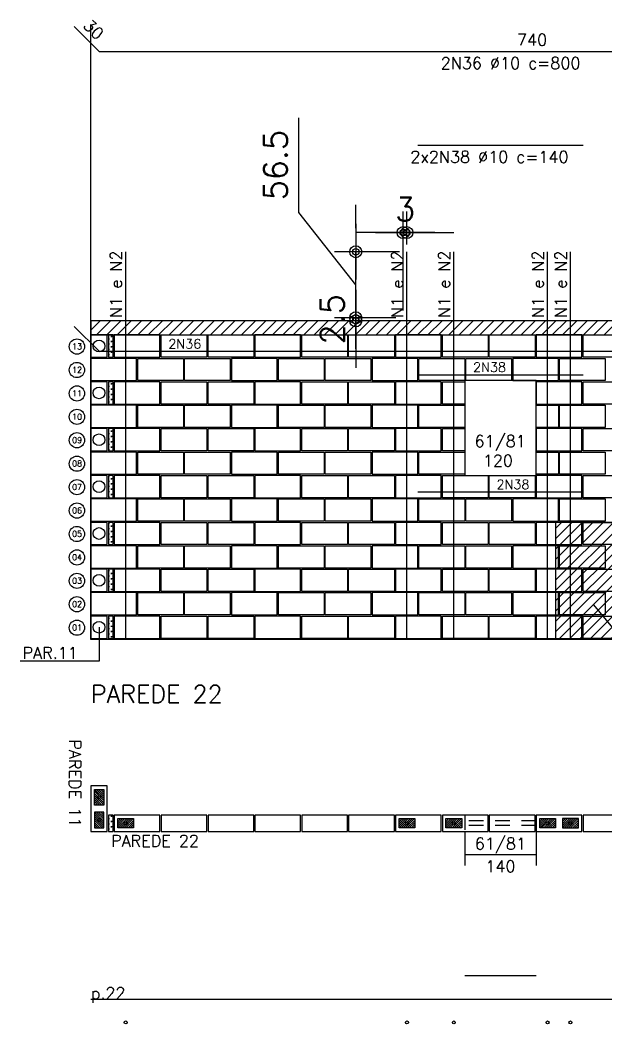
# Model space of a CAD drawing. Header units: metres. Extents: x -96 to 15, y -5 to 9.
# Drawn here: x -46.84 to -41.84, y -1.25 to 7.32 of the extents above; entities that cross this region are included whole.
import ezdxf
from ezdxf.enums import TextEntityAlignment as Align

# ---------------------------------------------------------------- set-up
doc = ezdxf.new("R2010")
doc.units = ezdxf.units.M
doc.header["$LTSCALE"] = 0.5
doc.header["$MEASUREMENT"] = 0
doc.header["$PDMODE"] = 34
doc.header["$PDSIZE"] = 0.1
doc.linetypes.add('HIDDEN', pattern=[0.375, 0.25, -0.125])
doc.layers.get('0').update_dxf_attribs({"linetype": 'CONTINUOUS'})
doc.layers.get('DEFPOINTS').update_dxf_attribs({"linetype": 'CONTINUOUS'})
for name, color, linetype in [('ALV01', 2, 'CONTINUOUS'), ('AUX00', 7, 'CONTINUOUS'), ('AUX01', 1, 'CONTINUOUS'), ('B04', 6, 'CONTINUOUS'), ('B19', 3, 'CONTINUOUS'), ('B39', 2, 'CONTINUOUS'), ('B39C', 5, 'CONTINUOUS'), ('B90°', 116, 'CONTINUOUS'), ('BLOCO-E', 2, 'CONTINUOUS'), ('BLOCO-I', 3, 'CONTINUOUS'), ('BLOCOS-E', 2, 'CONTINUOUS'), ('BP', 116, 'CONTINUOUS'), ('ESQ02', 172, 'CONTINUOUS'), ('ESQ03', 180, 'CONTINUOUS'), ('ESQUADRIAS', 5, 'HIDDEN'), ('FERRO_CANALETA', 4, 'CONTINUOUS'), ('FERRO_GROUTE', 4, 'CONTINUOUS'), ('GROUTE01', 6, 'CONTINUOUS'), ('H04', 9, 'CONTINUOUS'), ('HATCH', 7, 'CONTINUOUS'), ('HATCHLAJE', 251, 'HIDDEN'), ('TXPR', 3, 'CONTINUOUS'), ('TXPR02', 3, 'CONTINUOUS'), ('TXT02', 2, 'CONTINUOUS'), ('TXT05', 4, 'CONTINUOUS'), ('VIG02', 3, 'CONTINUOUS')]:
    doc.layers.add(name, color=color, linetype=linetype)
doc.styles.add('ROMANS', font='romans.shx')
doc.styles.add('SIMPLEX', font='SIMPLEX')
doc.dimstyles.get("Standard").update_dxf_attribs({"dimscale": 0, "dimtxt": 0.2, "dimasz": 0.2, "dimexe": 0.18, "dimexo": 0.0625, "dimgap": 0.1, "dimtad": 1, "dimdec": 1, "dimlfac": 100, "dimrnd": 0.5, "dimzin": 13, "dimdsep": 46, "dimtxsty": 'ROMANS', "dimblk1": 'DE2', "dimblk2": 'DE2', "dimsah": 1, "dimcen": 0.1, "dimclrt": 3, "dimadec": 0, "dimazin": 0, "dimtfac": 1, "dimtix": 1, "dimtofl": 0, "dimtmove": 0, "dimatfit": 3, "dimldrblk": 'DE2', "dimfxl": 0, "dimtolj": 1, "dimtzin": 13, "dimarcsym": 0})
pattern_1 = [(360, (9.124238, 13.820944), (0.02250224, 0.02250224), [0.01125112, -0.03375336]), (90, (9.129863, 13.815318), (-0.02250224, 0.02250224), [0.01125112, -0.03375336])]
pattern_2 = [(315, (-70.621083, -42.534448), (0.0088388348, 0.0088388348), [])]
pattern_3 = [(45, (0.883422, -23.998318), (-0.0088388348, 0.0088388348), [])]
pattern_4 = [(45, (-69.101895, 0.44987), (-0.04419417, 0.04419417), [])]

# ---------------------------------------------------------------- blocks, each defined once
blk = doc.blocks.new('*U35')
at = {"layer": 'AUX01'}
for p, q in [((0, 0.61), (0.29, 0.61)), ((0.2, 0.61), (0.2, 0)), ((0, 0), (0.29, 0))]:
    blk.add_line(p, q, dxfattribs=at)
at = {"layer": 'ESQUADRIAS'}
for p, q in [((-0.14, 0.61), (0, 0.61)), ((-0.09, 0.61), (-0.09, 0)), ((-0.05, 0.61), (-0.05, 0)), ((-0.14, 0), (0, 0))]:
    blk.add_line(p, q, dxfattribs=at)
at = {"layer": 'TXT02', "style": 'ROMANS'}
blk.add_attdef('LARG/ALT', text='', height=0.1, rotation=90, dxfattribs=at).set_placement((0.1833, 0.305), align=Align.BOTTOM_CENTER)
blk.add_attdef('PEIT', text='', height=0.1, rotation=90, dxfattribs=at).set_placement((0.2475, 0.305), align=Align.TOP_CENTER)
blk = doc.blocks.new('BE-14X04')
at = {"layer": 'H04'}
h = blk.add_hatch(dxfattribs=at)
h.set_pattern_fill('CROSS', color=256, scale=0.090009, style=0)
h.set_pattern_definition(pattern_1)
h.paths.add_polyline_path([(-0.04, 0), (0, 0), (0, 0.14), (-0.04, 0.14)])
at = {"layer": 'B04'}
blk.add_lwpolyline([(0, 0), (-0.04, 0), (-0.04, 0.14), (0, 0.14)], close=True, dxfattribs=at)
blk = doc.blocks.new('BE-14X04-VISTA')
at = {"layer": 'H04'}
h = blk.add_hatch(dxfattribs=at)
h.set_pattern_fill('CROSS', color=256, scale=0.090009, style=0)
h.set_pattern_definition(pattern_1)
h.paths.add_polyline_path([(-0.04, 0), (0, 0), (0, 0.19), (-0.04, 0.19)])
at = {"layer": 'B04'}
blk.add_lwpolyline([(0, 0), (-0.04, 0), (-0.04, 0.19), (0, 0.19)], close=True, dxfattribs=at)
blk = doc.blocks.new('BP')
at = {"layer": 'BP'}
blk.add_lwpolyline([(0, 0), (0.14, 0), (0.14, 0.19), (0, 0.19)], close=True, dxfattribs=at)
blk.add_circle((0.07, 0.095), 0.05, dxfattribs=at)
blk = doc.blocks.new('DE2')
blk.add_line((-1.188, 0), (1.188, 0))
at = {"color": 2}
for radius in [0.256, 0.138]:
    blk.add_circle((0, 0), radius, dxfattribs=at)
blk = doc.blocks.new('*D63')
at = {"layer": 'DEFPOINTS', "color": 0}
for p in [(-43.9715, 4.7499), (-43.5667, 4.7763), (-43.5667, 4.7499)]:
    blk.add_point(p, dxfattribs=at)
at = {"layer": 'ESQ03', "color": 0, "lineweight": -2}
for p, q in [((-43.9715, 4.9763), (-43.9715, 5.1763)), ((-43.6292, 4.7763), (-44.1515, 4.7763)), ((-43.6292, 4.7499), (-44.1515, 4.7499)), ((-43.9715, 4.5499), (-43.9715, 4.3499))]:
    blk.add_line(p, q, dxfattribs=at)
at = {"layer": 'ESQ03', "color": 0, "lineweight": -2, "xscale": 0.2, "yscale": 0.2, "zscale": 0.2}
for p, rotation in [((-43.9715, 4.7763), 270), ((-43.9715, 4.7499), 90)]:
    blk.add_blockref('DE2', p, dxfattribs=dict(at, rotation=rotation))
at = {"layer": 'ESQ03', "color": 3, "insert": (-44.1715, 4.7631), "char_height": 0.2, "attachment_point": 5, "rotation": 90, "style": 'ROMANS'}
blk.add_mtext('\\A1;2.5', dxfattribs=at)
blk = doc.blocks.new('*D64')
at = {"layer": 'DEFPOINTS', "color": 0}
for p in [(-43.5667, 5.5031), (-43.5344, 5.3399), (-43.5667, 4.7763)]:
    blk.add_point(p, dxfattribs=at)
at = {"layer": 'ESQ03', "color": 0, "lineweight": -2}
for p, q in [((-43.5667, 4.8388), (-43.5667, 5.6831)), ((-43.5344, 5.4024), (-43.5344, 5.6831)), ((-43.7667, 5.5031), (-43.9667, 5.5031)), ((-43.3344, 5.5031), (-43.1344, 5.5031))]:
    blk.add_line(p, q, dxfattribs=at)
at = {"layer": 'ESQ03', "color": 0, "lineweight": -2, "xscale": 0.2, "yscale": 0.2, "zscale": 0.2}
blk.add_blockref('DE2', (-43.5667, 5.5031), dxfattribs=at)
at = {"layer": 'ESQ03', "color": 0, "lineweight": -2, "xscale": 0.2, "yscale": 0.2, "zscale": 0.2, "rotation": 180}
blk.add_blockref('DE2', (-43.5344, 5.5031), dxfattribs=at)
at = {"layer": 'ESQ03', "color": 3, "insert": (-43.5505, 5.7031), "char_height": 0.2, "attachment_point": 5, "style": 'ROMANS'}
blk.add_mtext('\\A1;3', dxfattribs=at)
blk = doc.blocks.new('*D65')
at = {"layer": 'DEFPOINTS', "color": 0}
for p in [(-43.9715, 5.3399), (-43.5344, 5.3399), (-43.5667, 4.7763)]:
    blk.add_point(p, dxfattribs=at)
at = {"layer": 'ESQ03', "color": 0, "lineweight": -2}
for p, q in [((-44.4561, 5.6749), (-44.4561, 6.4844)), ((-43.9715, 5.0581), (-44.4561, 5.6749)), ((-43.9715, 5.5399), (-43.9715, 5.7399)), ((-43.5969, 5.3399), (-44.1515, 5.3399)), ((-43.9715, 4.7763), (-43.9715, 5.3399)), ((-43.6292, 4.7763), (-44.1515, 4.7763)), ((-43.9715, 4.5763), (-43.9715, 4.3763))]:
    blk.add_line(p, q, dxfattribs=at)
at = {"layer": 'ESQ03', "color": 0, "lineweight": -2, "xscale": 0.2, "yscale": 0.2, "zscale": 0.2}
for p, rotation in [((-43.9715, 5.3399), 270), ((-43.9715, 4.7763), 90)]:
    blk.add_blockref('DE2', p, dxfattribs=dict(at, rotation=rotation))
at = {"layer": 'ESQ03', "color": 3, "insert": (-44.6561, 6.0796), "char_height": 0.2, "attachment_point": 5, "rotation": 90, "style": 'ROMANS'}
blk.add_mtext('\\A1;56.5', dxfattribs=at)

msp = doc.modelspace()

# ---------------------------------------------------------------- hatches: boundary and pattern name
at = {"layer": 'AUX00'}
h = msp.add_hatch(dxfattribs=at)
h.set_pattern_fill('ANSI31', scale=0.1, angle=-90, style=0)
h.set_pattern_definition(pattern_2)
h.paths.add_polyline_path([(-46.2019, 0.6159), (-46.2019, 0.7509), (-46.1219, 0.7509), (-46.1219, 0.6159)])
h = msp.add_hatch(dxfattribs=at)
h.set_pattern_fill('ANSI31', scale=0.1, angle=-90, style=0)
h.set_pattern_definition(pattern_2)
h.paths.add_polyline_path([(-46.1219, 0.5559), (-46.2019, 0.5559), (-46.2019, 0.4209), (-46.1219, 0.4209)])
h = msp.add_hatch(dxfattribs=at)
h.set_pattern_fill('ANSI31', scale=0.1, style=0)
h.set_pattern_definition([(45, (-2.716578, -23.998318), (-0.0088388348, 0.0088388348), [])])
h.paths.add_polyline_path([(-45.8669, 0.5009), (-45.8669, 0.4209), (-46.0019, 0.4209), (-46.0019, 0.5009)])
h = msp.add_hatch(dxfattribs=at)
h.set_pattern_fill('ANSI31', scale=0.1, style=0)
h.set_pattern_definition([(45, (-0.316578, -23.998318), (-0.0088388348, 0.0088388348), [])])
h.paths.add_polyline_path([(-43.4669, 0.5009), (-43.4669, 0.4209), (-43.6019, 0.4209), (-43.6019, 0.5009)])
h = msp.add_hatch(dxfattribs=at)
h.set_pattern_fill('ANSI31', scale=0.1, style=0)
h.set_pattern_definition([(45, (0.083422, -23.998318), (-0.0088388348, 0.0088388348), [])])
h.paths.add_polyline_path([(-43.0669, 0.5009), (-43.0669, 0.4209), (-43.2019, 0.4209), (-43.2019, 0.5009)])
h = msp.add_hatch(dxfattribs=at)
h.set_pattern_fill('ANSI31', scale=0.1, style=0)
h.set_pattern_definition(pattern_3)
h.paths.add_polyline_path([(-42.2669, 0.5009), (-42.2669, 0.4209), (-42.4019, 0.4209), (-42.4019, 0.5009)])
h = msp.add_hatch(dxfattribs=at)
h.set_pattern_fill('ANSI31', scale=0.1, style=0)
h.set_pattern_definition(pattern_3)
h.paths.add_polyline_path([(-42.2069, 0.4209), (-42.0719, 0.4209), (-42.0719, 0.5009), (-42.2069, 0.5009)])
at = {"layer": 'HATCH'}
h = msp.add_hatch(dxfattribs=at)
h.set_pattern_fill('ANSI31', color=256, scale=0.5, style=0)
h.set_pattern_definition(pattern_4)
h.paths.add_polyline_path([(-40.2319, 3.0299), (-40.2319, 2.0399), (-38.4921, 2.0399), (-38.4921, 3.0299)])
h.paths.add_polyline_path([(-41.0419, 3.0299), (-42.2669, 3.0299), (-42.2669, 2.0399), (-41.0419, 2.0399)])
at = {"layer": 'HATCHLAJE'}
h = msp.add_hatch(dxfattribs=at)
h.set_pattern_fill('ANSI31', color=256, scale=0.5)
h.set_pattern_definition(pattern_4)
h.paths.add_polyline_path([(-31.0919, 4.7499), (-46.2319, 4.7499), (-46.2319, 4.6299), (-31.0919, 4.6299)])

# ---------------------------------------------------------------- linework, layer by layer
at = {"layer": 'ALV01'}
msp.add_line((-46.2319, -1.0391), (-38.8319, -1.0391), dxfattribs=at)
at = {"layer": 'AUX00'}
for centre in [(-46.3503, 4.5306), (-46.3503, 4.3306), (-46.3503, 4.1306), (-46.3503, 3.9306), (-46.3503, 3.7306), (-46.3503, 3.5306), (-46.3503, 3.3306), (-46.3503, 3.1306), (-46.3503, 2.9306), (-46.3503, 2.7306), (-46.3503, 2.5306), (-46.3503, 2.3306), (-46.3503, 2.1306)]:
    msp.add_circle(centre, 0.065, dxfattribs=at)
at = {"layer": 'AUX01'}
for points in [[(-31.0919, 7.2799), (-31.0919, 2.0299), (-46.2319, 2.0299), (-46.2319, 7.2799)], [(-41.9417, 2.3249), (-41.1427, 1.3582), (-39.0647, 1.3582)], [(-46.1619, 2.1349), (-46.1619, 1.8441), (-46.8355, 1.8441)]]:
    msp.add_lwpolyline(points, dxfattribs=at)
msp.add_lwpolyline([(-43.0419, 3.4299), (-42.4319, 3.4299), (-42.4319, 4.2399), (-43.0419, 4.2399)], close=True, dxfattribs=at)
at = {"layer": 'B19'}
for points in [[(-43.2319, 4.2299), (-43.0419, 4.2299), (-43.0419, 4.0399), (-43.2319, 4.0399)], [(-42.4319, 4.0299), (-42.2419, 4.0299), (-42.2419, 3.8399), (-42.4319, 3.8399)], [(-43.2319, 3.8299), (-43.0419, 3.8299), (-43.0419, 3.6399), (-43.2319, 3.6399)], [(-42.4319, 3.6299), (-42.2419, 3.6299), (-42.2419, 3.4399), (-42.4319, 3.4399)]]:
    msp.add_lwpolyline(points, close=True, dxfattribs=at)
at = {"layer": 'B39'}
for points in [[(-46.2319, 4.4299), (-46.2319, 4.2399), (-45.8419, 4.2399), (-45.8419, 4.4299)], [(-45.4419, 4.4299), (-45.4419, 4.2399), (-45.8319, 4.2399), (-45.8319, 4.4299)], [(-45.0419, 4.4299), (-45.0419, 4.2399), (-45.4319, 4.2399), (-45.4319, 4.4299)], [(-45.0319, 4.4299), (-45.0319, 4.2399), (-44.6419, 4.2399), (-44.6419, 4.4299)], [(-44.2419, 4.4299), (-44.2419, 4.2399), (-44.6319, 4.2399), (-44.6319, 4.4299)], [(-43.8419, 4.4299), (-43.8419, 4.2399), (-44.2319, 4.2399), (-44.2319, 4.4299)], [(-43.8319, 4.4299), (-43.8319, 4.2399), (-43.4419, 4.2399), (-43.4419, 4.4299)], [(-46.0319, 4.2299), (-46.0319, 4.0399), (-45.6419, 4.0399), (-45.6419, 4.2299)], [(-45.2419, 4.2299), (-45.2419, 4.0399), (-45.6319, 4.0399), (-45.6319, 4.2299)], [(-44.8419, 4.2299), (-44.8419, 4.0399), (-45.2319, 4.0399), (-45.2319, 4.2299)], [(-44.8319, 4.2299), (-44.8319, 4.0399), (-44.4419, 4.0399), (-44.4419, 4.2299)], [(-44.0419, 4.2299), (-44.0419, 4.0399), (-44.4319, 4.0399), (-44.4319, 4.2299)], [(-43.6419, 4.2299), (-43.6419, 4.0399), (-44.0319, 4.0399), (-44.0319, 4.2299)], [(-43.6319, 4.2299), (-43.6319, 4.0399), (-43.2419, 4.0399), (-43.2419, 4.2299)], [(-42.4319, 4.2299), (-42.4319, 4.0399), (-42.0419, 4.0399), (-42.0419, 4.2299)], [(-41.6419, 4.2299), (-41.6419, 4.0399), (-42.0319, 4.0399), (-42.0319, 4.2299)], [(-46.2319, 4.0299), (-46.2319, 3.8399), (-45.8419, 3.8399), (-45.8419, 4.0299)], [(-45.4419, 4.0299), (-45.4419, 3.8399), (-45.8319, 3.8399), (-45.8319, 4.0299)], [(-45.0419, 4.0299), (-45.0419, 3.8399), (-45.4319, 3.8399), (-45.4319, 4.0299)], [(-45.0319, 4.0299), (-45.0319, 3.8399), (-44.6419, 3.8399), (-44.6419, 4.0299)], [(-44.2419, 4.0299), (-44.2419, 3.8399), (-44.6319, 3.8399), (-44.6319, 4.0299)], [(-43.8419, 4.0299), (-43.8419, 3.8399), (-44.2319, 3.8399), (-44.2319, 4.0299)], [(-43.8319, 4.0299), (-43.8319, 3.8399), (-43.4419, 3.8399), (-43.4419, 4.0299)], [(-43.0419, 4.0299), (-43.0419, 3.8399), (-43.4319, 3.8399), (-43.4319, 4.0299)], [(-41.8419, 4.0299), (-41.8419, 3.8399), (-42.2319, 3.8399), (-42.2319, 4.0299)], [(-46.0319, 3.8299), (-46.0319, 3.6399), (-45.6419, 3.6399), (-45.6419, 3.8299)], [(-45.2419, 3.8299), (-45.2419, 3.6399), (-45.6319, 3.6399), (-45.6319, 3.8299)], [(-44.8419, 3.8299), (-44.8419, 3.6399), (-45.2319, 3.6399), (-45.2319, 3.8299)], [(-44.8319, 3.8299), (-44.8319, 3.6399), (-44.4419, 3.6399), (-44.4419, 3.8299)], [(-44.0419, 3.8299), (-44.0419, 3.6399), (-44.4319, 3.6399), (-44.4319, 3.8299)], [(-43.6419, 3.8299), (-43.6419, 3.6399), (-44.0319, 3.6399), (-44.0319, 3.8299)], [(-43.6319, 3.8299), (-43.6319, 3.6399), (-43.2419, 3.6399), (-43.2419, 3.8299)], [(-42.4319, 3.8299), (-42.4319, 3.6399), (-42.0419, 3.6399), (-42.0419, 3.8299)], [(-41.6419, 3.8299), (-41.6419, 3.6399), (-42.0319, 3.6399), (-42.0319, 3.8299)], [(-46.2319, 3.6299), (-46.2319, 3.4399), (-45.8419, 3.4399), (-45.8419, 3.6299)], [(-45.4419, 3.6299), (-45.4419, 3.4399), (-45.8319, 3.4399), (-45.8319, 3.6299)], [(-45.0419, 3.6299), (-45.0419, 3.4399), (-45.4319, 3.4399), (-45.4319, 3.6299)], [(-45.0319, 3.6299), (-45.0319, 3.4399), (-44.6419, 3.4399), (-44.6419, 3.6299)], [(-44.2419, 3.6299), (-44.2419, 3.4399), (-44.6319, 3.4399), (-44.6319, 3.6299)], [(-43.8419, 3.6299), (-43.8419, 3.4399), (-44.2319, 3.4399), (-44.2319, 3.6299)], [(-43.8319, 3.6299), (-43.8319, 3.4399), (-43.4419, 3.4399), (-43.4419, 3.6299)], [(-43.0419, 3.6299), (-43.0419, 3.4399), (-43.4319, 3.4399), (-43.4319, 3.6299)], [(-41.8419, 3.6299), (-41.8419, 3.4399), (-42.2319, 3.4399), (-42.2319, 3.6299)], [(-46.0319, 3.4299), (-46.0319, 3.2399), (-45.6419, 3.2399), (-45.6419, 3.4299)], [(-45.2419, 3.4299), (-45.2419, 3.2399), (-45.6319, 3.2399), (-45.6319, 3.4299)], [(-44.8419, 3.4299), (-44.8419, 3.2399), (-45.2319, 3.2399), (-45.2319, 3.4299)], [(-44.8319, 3.4299), (-44.8319, 3.2399), (-44.4419, 3.2399), (-44.4419, 3.4299)], [(-44.0419, 3.4299), (-44.0419, 3.2399), (-44.4319, 3.2399), (-44.4319, 3.4299)], [(-43.6419, 3.4299), (-43.6419, 3.2399), (-44.0319, 3.2399), (-44.0319, 3.4299)], [(-41.6419, 3.4299), (-41.6419, 3.2399), (-42.0319, 3.2399), (-42.0319, 3.4299)], [(-46.2319, 3.2299), (-46.2319, 3.0399), (-45.8419, 3.0399), (-45.8419, 3.2299)], [(-45.4419, 3.2299), (-45.4419, 3.0399), (-45.8319, 3.0399), (-45.8319, 3.2299)], [(-45.0419, 3.2299), (-45.0419, 3.0399), (-45.4319, 3.0399), (-45.4319, 3.2299)], [(-45.0319, 3.2299), (-45.0319, 3.0399), (-44.6419, 3.0399), (-44.6419, 3.2299)], [(-44.2419, 3.2299), (-44.2419, 3.0399), (-44.6319, 3.0399), (-44.6319, 3.2299)], [(-43.8419, 3.2299), (-43.8419, 3.0399), (-44.2319, 3.0399), (-44.2319, 3.2299)], [(-43.8319, 3.2299), (-43.8319, 3.0399), (-43.4419, 3.0399), (-43.4419, 3.2299)], [(-43.0419, 3.2299), (-43.0419, 3.0399), (-43.4319, 3.0399), (-43.4319, 3.2299)], [(-42.6419, 3.2299), (-42.6419, 3.0399), (-43.0319, 3.0399), (-43.0319, 3.2299)], [(-42.6319, 3.2299), (-42.6319, 3.0399), (-42.2419, 3.0399), (-42.2419, 3.2299)], [(-41.8419, 3.2299), (-41.8419, 3.0399), (-42.2319, 3.0399), (-42.2319, 3.2299)], [(-46.0319, 3.0299), (-46.0319, 2.8399), (-45.6419, 2.8399), (-45.6419, 3.0299)], [(-45.2419, 3.0299), (-45.2419, 2.8399), (-45.6319, 2.8399), (-45.6319, 3.0299)], [(-44.8419, 3.0299), (-44.8419, 2.8399), (-45.2319, 2.8399), (-45.2319, 3.0299)], [(-44.8319, 3.0299), (-44.8319, 2.8399), (-44.4419, 2.8399), (-44.4419, 3.0299)], [(-44.0419, 3.0299), (-44.0419, 2.8399), (-44.4319, 2.8399), (-44.4319, 3.0299)], [(-43.6419, 3.0299), (-43.6419, 2.8399), (-44.0319, 2.8399), (-44.0319, 3.0299)], [(-43.6319, 3.0299), (-43.6319, 2.8399), (-43.2419, 2.8399), (-43.2419, 3.0299)], [(-42.8419, 3.0299), (-42.8419, 2.8399), (-43.2319, 2.8399), (-43.2319, 3.0299)], [(-42.4419, 3.0299), (-42.4419, 2.8399), (-42.8319, 2.8399), (-42.8319, 3.0299)], [(-42.4319, 3.0299), (-42.4319, 2.8399), (-42.0419, 2.8399), (-42.0419, 3.0299)], [(-41.6419, 3.0299), (-41.6419, 2.8399), (-42.0319, 2.8399), (-42.0319, 3.0299)], [(-46.2319, 2.8299), (-46.2319, 2.6399), (-45.8419, 2.6399), (-45.8419, 2.8299)], [(-45.4419, 2.8299), (-45.4419, 2.6399), (-45.8319, 2.6399), (-45.8319, 2.8299)], [(-45.0419, 2.8299), (-45.0419, 2.6399), (-45.4319, 2.6399), (-45.4319, 2.8299)], [(-45.0319, 2.8299), (-45.0319, 2.6399), (-44.6419, 2.6399), (-44.6419, 2.8299)], [(-44.2419, 2.8299), (-44.2419, 2.6399), (-44.6319, 2.6399), (-44.6319, 2.8299)], [(-43.8419, 2.8299), (-43.8419, 2.6399), (-44.2319, 2.6399), (-44.2319, 2.8299)], [(-43.8319, 2.8299), (-43.8319, 2.6399), (-43.4419, 2.6399), (-43.4419, 2.8299)], [(-43.0419, 2.8299), (-43.0419, 2.6399), (-43.4319, 2.6399), (-43.4319, 2.8299)], [(-42.6419, 2.8299), (-42.6419, 2.6399), (-43.0319, 2.6399), (-43.0319, 2.8299)], [(-42.6319, 2.8299), (-42.6319, 2.6399), (-42.2419, 2.6399), (-42.2419, 2.8299)], [(-41.8419, 2.8299), (-41.8419, 2.6399), (-42.2319, 2.6399), (-42.2319, 2.8299)], [(-46.0319, 2.6299), (-46.0319, 2.4399), (-45.6419, 2.4399), (-45.6419, 2.6299)], [(-45.2419, 2.6299), (-45.2419, 2.4399), (-45.6319, 2.4399), (-45.6319, 2.6299)], [(-44.8419, 2.6299), (-44.8419, 2.4399), (-45.2319, 2.4399), (-45.2319, 2.6299)], [(-44.8319, 2.6299), (-44.8319, 2.4399), (-44.4419, 2.4399), (-44.4419, 2.6299)], [(-44.0419, 2.6299), (-44.0419, 2.4399), (-44.4319, 2.4399), (-44.4319, 2.6299)], [(-43.6419, 2.6299), (-43.6419, 2.4399), (-44.0319, 2.4399), (-44.0319, 2.6299)], [(-43.6319, 2.6299), (-43.6319, 2.4399), (-43.2419, 2.4399), (-43.2419, 2.6299)], [(-42.8419, 2.6299), (-42.8419, 2.4399), (-43.2319, 2.4399), (-43.2319, 2.6299)], [(-42.4419, 2.6299), (-42.4419, 2.4399), (-42.8319, 2.4399), (-42.8319, 2.6299)], [(-42.4319, 2.6299), (-42.4319, 2.4399), (-42.0419, 2.4399), (-42.0419, 2.6299)], [(-41.6419, 2.6299), (-41.6419, 2.4399), (-42.0319, 2.4399), (-42.0319, 2.6299)], [(-46.2319, 2.4299), (-46.2319, 2.2399), (-45.8419, 2.2399), (-45.8419, 2.4299)], [(-45.4419, 2.4299), (-45.4419, 2.2399), (-45.8319, 2.2399), (-45.8319, 2.4299)], [(-45.0419, 2.4299), (-45.0419, 2.2399), (-45.4319, 2.2399), (-45.4319, 2.4299)], [(-45.0319, 2.4299), (-45.0319, 2.2399), (-44.6419, 2.2399), (-44.6419, 2.4299)], [(-44.2419, 2.4299), (-44.2419, 2.2399), (-44.6319, 2.2399), (-44.6319, 2.4299)], [(-43.8419, 2.4299), (-43.8419, 2.2399), (-44.2319, 2.2399), (-44.2319, 2.4299)], [(-43.8319, 2.4299), (-43.8319, 2.2399), (-43.4419, 2.2399), (-43.4419, 2.4299)], [(-43.0419, 2.4299), (-43.0419, 2.2399), (-43.4319, 2.2399), (-43.4319, 2.4299)], [(-42.6419, 2.4299), (-42.6419, 2.2399), (-43.0319, 2.2399), (-43.0319, 2.4299)], [(-42.6319, 2.4299), (-42.6319, 2.2399), (-42.2419, 2.2399), (-42.2419, 2.4299)], [(-41.8419, 2.4299), (-41.8419, 2.2399), (-42.2319, 2.2399), (-42.2319, 2.4299)], [(-46.0319, 2.2299), (-46.0319, 2.0399), (-45.6419, 2.0399), (-45.6419, 2.2299)], [(-45.2419, 2.2299), (-45.2419, 2.0399), (-45.6319, 2.0399), (-45.6319, 2.2299)], [(-44.8419, 2.2299), (-44.8419, 2.0399), (-45.2319, 2.0399), (-45.2319, 2.2299)], [(-44.8319, 2.2299), (-44.8319, 2.0399), (-44.4419, 2.0399), (-44.4419, 2.2299)], [(-44.0419, 2.2299), (-44.0419, 2.0399), (-44.4319, 2.0399), (-44.4319, 2.2299)], [(-43.6419, 2.2299), (-43.6419, 2.0399), (-44.0319, 2.0399), (-44.0319, 2.2299)], [(-43.6319, 2.2299), (-43.6319, 2.0399), (-43.2419, 2.0399), (-43.2419, 2.2299)], [(-42.8419, 2.2299), (-42.8419, 2.0399), (-43.2319, 2.0399), (-43.2319, 2.2299)], [(-42.4419, 2.2299), (-42.4419, 2.0399), (-42.8319, 2.0399), (-42.8319, 2.2299)], [(-42.4319, 2.2299), (-42.4319, 2.0399), (-42.0419, 2.0399), (-42.0419, 2.2299)], [(-41.6419, 2.2299), (-41.6419, 2.0399), (-42.0319, 2.0399), (-42.0319, 2.2299)]]:
    msp.add_lwpolyline(points, close=True, dxfattribs=at)
at = {"layer": 'B39C'}
for points in [[(-46.0319, 4.6299), (-46.0319, 4.4399), (-45.6419, 4.4399), (-45.6419, 4.6299)], [(-45.2419, 4.6299), (-45.2419, 4.4399), (-45.6319, 4.4399), (-45.6319, 4.6299)], [(-44.8419, 4.6299), (-44.8419, 4.4399), (-45.2319, 4.4399), (-45.2319, 4.6299)], [(-44.8319, 4.6299), (-44.8319, 4.4399), (-44.4419, 4.4399), (-44.4419, 4.6299)], [(-44.0419, 4.6299), (-44.0419, 4.4399), (-44.4319, 4.4399), (-44.4319, 4.6299)], [(-43.6419, 4.6299), (-43.6419, 4.4399), (-44.0319, 4.4399), (-44.0319, 4.6299)], [(-43.6319, 4.6299), (-43.6319, 4.4399), (-43.2419, 4.4399), (-43.2419, 4.6299)], [(-42.8419, 4.6299), (-42.8419, 4.4399), (-43.2319, 4.4399), (-43.2319, 4.6299)], [(-42.4419, 4.6299), (-42.4419, 4.4399), (-42.8319, 4.4399), (-42.8319, 4.6299)], [(-42.4319, 4.6299), (-42.4319, 4.4399), (-42.0419, 4.4399), (-42.0419, 4.6299)], [(-41.6419, 4.6299), (-41.6419, 4.4399), (-42.0319, 4.4399), (-42.0319, 4.6299)], [(-43.0419, 4.4299), (-43.0419, 4.2399), (-43.4319, 4.2399), (-43.4319, 4.4299)], [(-42.6419, 4.4299), (-42.6419, 4.2399), (-43.0319, 4.2399), (-43.0319, 4.4299)], [(-42.6319, 4.4299), (-42.6319, 4.2399), (-42.2419, 4.2399), (-42.2419, 4.4299)], [(-41.8419, 4.4299), (-41.8419, 4.2399), (-42.2319, 4.2399), (-42.2319, 4.4299)], [(-43.6319, 3.4299), (-43.6319, 3.2399), (-43.2419, 3.2399), (-43.2419, 3.4299)], [(-42.8419, 3.4299), (-42.8419, 3.2399), (-43.2319, 3.2399), (-43.2319, 3.4299)], [(-42.4419, 3.4299), (-42.4419, 3.2399), (-42.8319, 3.2399), (-42.8319, 3.4299)], [(-42.4319, 3.4299), (-42.4319, 3.2399), (-42.0419, 3.2399), (-42.0419, 3.4299)]]:
    msp.add_lwpolyline(points, close=True, dxfattribs=at)
at = {"layer": 'BLOCO-I', "color": 3}
for points in [[(-46.2019, 0.6159), (-46.2019, 0.7509), (-46.1219, 0.7509), (-46.1219, 0.6159)], [(-46.1219, 0.5559), (-46.2019, 0.5559), (-46.2019, 0.4209), (-46.1219, 0.4209)], [(-45.8669, 0.5009), (-45.8669, 0.4209), (-46.0019, 0.4209), (-46.0019, 0.5009)], [(-43.4669, 0.5009), (-43.4669, 0.4209), (-43.6019, 0.4209), (-43.6019, 0.5009)], [(-43.0669, 0.5009), (-43.0669, 0.4209), (-43.2019, 0.4209), (-43.2019, 0.5009)], [(-42.2669, 0.5009), (-42.2669, 0.4209), (-42.4019, 0.4209), (-42.4019, 0.5009)], [(-42.2069, 0.4209), (-42.0719, 0.4209), (-42.0719, 0.5009), (-42.2069, 0.5009)]]:
    msp.add_lwpolyline(points, close=True, dxfattribs=at)
at = {"layer": 'BLOCOS-E'}
for points in [[(-46.2319, 0.7809), (-46.2319, 0.3909), (-46.0919, 0.3909), (-46.0919, 0.7809)], [(-46.0319, 0.3909), (-45.6419, 0.3909), (-45.6419, 0.5309), (-46.0319, 0.5309)], [(-45.6319, 0.3909), (-45.2419, 0.3909), (-45.2419, 0.5309), (-45.6319, 0.5309)], [(-45.2319, 0.3909), (-44.8419, 0.3909), (-44.8419, 0.5309), (-45.2319, 0.5309)], [(-44.8319, 0.3909), (-44.4419, 0.3909), (-44.4419, 0.5309), (-44.8319, 0.5309)], [(-44.4319, 0.3909), (-44.0419, 0.3909), (-44.0419, 0.5309), (-44.4319, 0.5309)], [(-44.0319, 0.3909), (-43.6419, 0.3909), (-43.6419, 0.5309), (-44.0319, 0.5309)], [(-43.6319, 0.3909), (-43.2419, 0.3909), (-43.2419, 0.5309), (-43.6319, 0.5309)], [(-43.2319, 0.3909), (-42.8419, 0.3909), (-42.8419, 0.5309), (-43.2319, 0.5309)], [(-42.8319, 0.3909), (-42.4419, 0.3909), (-42.4419, 0.5309), (-42.8319, 0.5309)], [(-42.4319, 0.3909), (-42.0419, 0.3909), (-42.0419, 0.5309), (-42.4319, 0.5309)], [(-42.0319, 0.3909), (-41.6419, 0.3909), (-41.6419, 0.5309), (-42.0319, 0.5309)]]:
    msp.add_lwpolyline(points, close=True, dxfattribs=at)
at = {"layer": 'ESQ02'}
msp.add_line((-43.0419, -0.8392), (-42.4319, -0.8392), dxfattribs=at)
at = {"layer": 'FERRO_CANALETA'}
for points in [[(-46.374, 7.262), (-46.1619, 7.0499), (-38.7621, 7.0499), (-38.7621, 7.0499), (-38.5499, 7.262)], [(-43.4419, 6.2499), (-42.0319, 6.2499)], [(-46.374, 4.702), (-46.1619, 4.4899), (-38.7621, 4.4899), (-38.7621, 4.4899), (-38.5499, 4.702)], [(-43.4419, 4.2899), (-42.0319, 4.2899)], [(-43.4419, 3.2899), (-42.0319, 3.2899)]]:
    msp.add_lwpolyline(points, dxfattribs=at)
at = {"layer": 'FERRO_GROUTE'}
for p, q in [((-45.9344, 2.0299), (-45.9344, 5.3399)), ((-43.5344, 2.0299), (-43.5344, 5.3399)), ((-43.1344, 2.0299), (-43.1344, 5.3399)), ((-42.3344, 2.0299), (-42.3344, 5.3399)), ((-42.1394, 2.0299), (-42.1394, 5.3399))]:
    msp.add_line(p, q, dxfattribs=at)
at = {"layer": 'GROUTE01', "color": 6}
for centre in [(-46.1619, 0.6834), (-46.1619, 0.4884), (-45.9344, 0.4609), (-43.5344, 0.4609), (-43.1344, 0.4609), (-42.3344, 0.4609), (-42.1394, 0.4609), (-45.9344, -1.2391), (-43.5344, -1.2391), (-43.1344, -1.2391), (-42.3344, -1.2391), (-42.1394, -1.2391)]:
    msp.add_circle(centre, 0.0125, dxfattribs=at)
at = {"layer": 'HATCH'}
msp.add_lwpolyline([(-42.2669, 2.0399), (-38.4921, 2.0399), (-38.4921, 3.0299), (-42.2669, 3.0299)], close=True, dxfattribs=at)
at = {"layer": 'VIG02'}
msp.add_lwpolyline([(-31.0919, 4.7499), (-46.2319, 4.7499), (-46.2319, 4.6299), (-31.0919, 4.6299)], close=True, dxfattribs=at)

# ---------------------------------------------------------------- block references
at = {"layer": 'B04', "xscale": -1}
for p in [(-46.0819, 4.4399), (-46.0819, 4.0399), (-46.0819, 3.6399), (-46.0819, 3.2399), (-46.0819, 2.8399), (-46.0819, 2.4399), (-46.0819, 2.0399)]:
    msp.add_blockref('BE-14X04-VISTA', p, dxfattribs=at)
at = {"layer": 'B90°'}
for p in [(-46.2319, 4.4399), (-46.2319, 4.0399), (-46.2319, 3.6399), (-46.2319, 3.2399), (-46.2319, 2.8399), (-46.2319, 2.4399), (-46.2319, 2.0399)]:
    msp.add_blockref('BP', p, dxfattribs=at)
at = {"layer": 'BLOCO-E', "xscale": -1}
msp.add_blockref('BE-14X04', (-46.0819, 0.3909), dxfattribs=at)
at = {"layer": 'TXPR', "rotation": 270}
msp.add_blockref('*U35', (-43.0419, 0.3909), dxfattribs=at).add_auto_attribs({'PEIT': '140', 'LARG/ALT': '61/81'})

# ---------------------------------------------------------------- texts
at = {"layer": 'AUX00', "color": 2, "style": 'SIMPLEX'}
for s, p in [('13', (-46.3925, 4.5068)), ('12', (-46.3925, 4.3068)), ('11', (-46.3925, 4.1068)), ('10', (-46.3925, 3.9068)), ('09', (-46.3925, 3.7068)), ('08', (-46.3925, 3.5068)), ('07', (-46.3925, 3.3068)), ('06', (-46.3925, 3.1068)), ('05', (-46.3925, 2.9068)), ('04', (-46.3925, 2.7068)), ('03', (-46.3925, 2.5068)), ('02', (-46.3925, 2.3068)), ('01', (-46.3925, 2.1068))]:
    msp.add_text(s, height=0.05, rotation=360, dxfattribs=at).set_placement(p)
at = {"layer": 'TXPR02', "style": 'SIMPLEX'}
for s, rotation, p in [('PAREDE 11', 270, (-46.4164, 1.1764)), ('PAREDE 22', 360, (-46.0595, 0.2609))]:
    msp.add_text(s, height=0.1, rotation=rotation, dxfattribs=at).set_placement(p)
at = {"layer": 'TXT02'}
for s, rotation, style, p in [('30', 315.00155, 'SIMPLEX', (-46.3033, 7.262)), ('N1 e N2', 90, 'SIMPLEX', (-45.9667, 4.7763)), ('N1 e N2', 90, 'SIMPLEX', (-43.5667, 4.7763)), ('N1 e N2', 90, 'SIMPLEX', (-43.1667, 4.7763)), ('N1 e N2', 90, 'SIMPLEX', (-42.3667, 4.7763)), ('N1 e N2', 90, 'SIMPLEX', (-42.1717, 4.7763)), ('PAR.11', 360, 'SIMPLEX', (-46.8144, 1.8655)), ('p.22', 0, 'ROMANS', (-46.2319, -1.0391))]:
    msp.add_text(s, height=0.1, rotation=rotation, dxfattribs=dict(at, style=style)).set_placement(p)
at = {"layer": 'TXT02', "style": 'SIMPLEX'}
for s, height, p in [('740', 0.1, (-42.5958, 7.0999)), ('2N36 %%C10 c=800', 0.1, (-43.2458, 6.8999)), ('2x2N38 %%C10 c=140', 0.1, (-43.5059, 6.0999)), ('2N36', 0.08, (-45.5705, 4.5142)), ('2N38', 0.08, (-42.9705, 4.3142)), ('61/81', 0.1, (-42.9575, 3.6731)), ('120', 0.1, (-42.8869, 3.5064)), ('2N38', 0.08, (-42.7705, 3.3142))]:
    msp.add_text(s, height=height, dxfattribs=at).set_placement(p)
at = {"layer": 'TXT05', "style": 'SIMPLEX'}
msp.add_text('PAREDE 22', height=0.15, dxfattribs=at).set_placement((-46.2319, 1.4899))

# ---------------------------------------------------------------- dimensions: what is measured, and where the dimension line sits
at = {"layer": 'ESQ03'}
dim = msp.add_linear_dim(base=(-43.9715, 5.3399), p1=(-43.5667, 4.7763), p2=(-43.5344, 5.3399), angle=90, dimstyle='Standard', override={"dimscale": 1, "dimtmove": 1}, dxfattribs=at)
dim.commit()
dim.dimension.update_dxf_attribs({"geometry": '*D65', "text_midpoint": (-44.4561, 5.7749), "dimtype": 160})
dim = msp.add_linear_dim(base=(-43.5667, 5.5031), p1=(-43.5344, 5.3399), p2=(-43.5667, 4.7763), dimstyle='Standard', override={"dimscale": 1}, dxfattribs=at)
dim.commit()
dim.dimension.update_dxf_attribs({"geometry": '*D64', "text_midpoint": (-43.5505, 5.7031)})
dim = msp.add_linear_dim(base=(-43.9715, 4.7499), p1=(-43.5667, 4.7763), p2=(-43.5667, 4.7499), angle=90, dimstyle='Standard', override={"dimscale": 1}, dxfattribs=at)
dim.commit()
dim.dimension.update_dxf_attribs({"geometry": '*D63', "text_midpoint": (-44.1715, 4.7631)})

doc.saveas('drawing.dxf')
